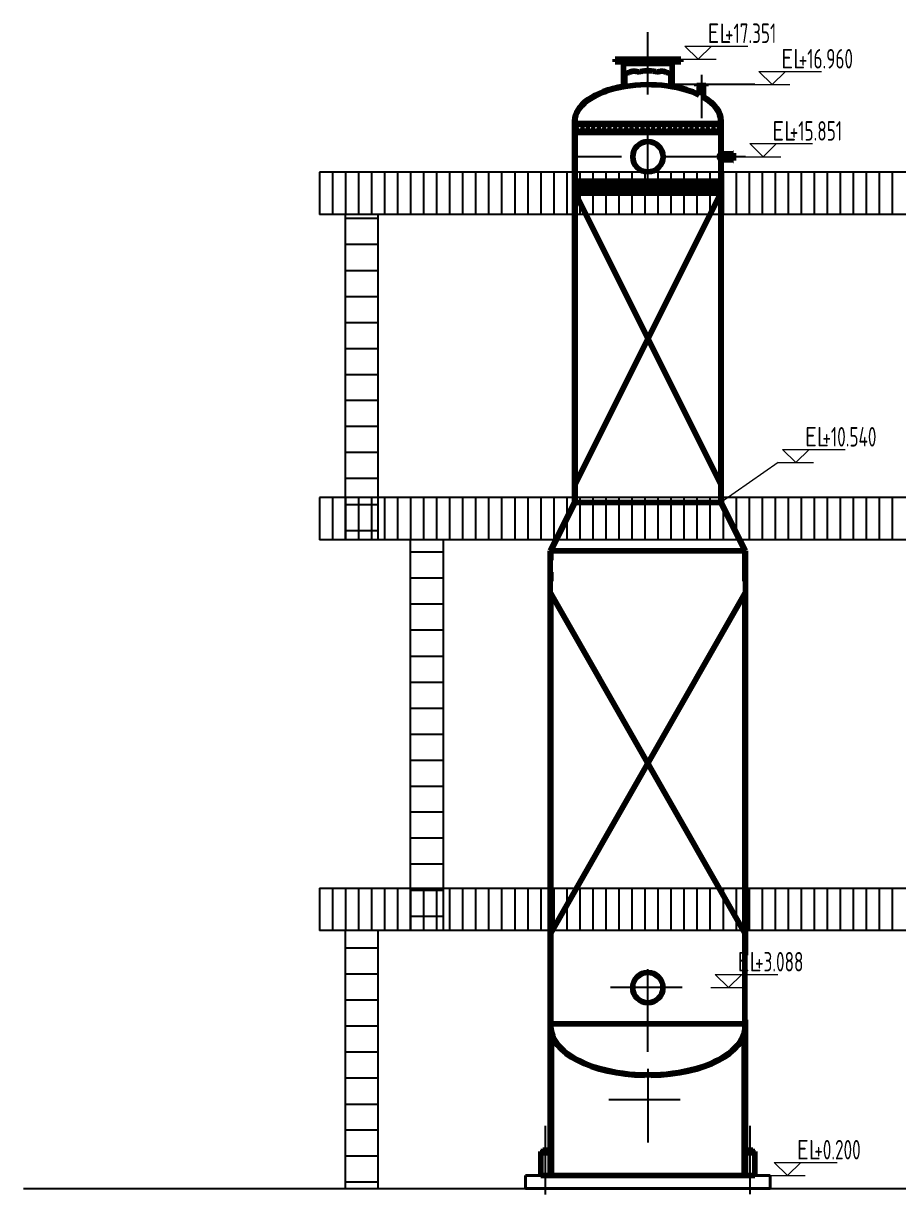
# Model space of a CAD drawing. Header units: millimetres. Extents: x 2250 to 7274, y 852 to 2251.
# Drawn here: x 2519 to 2653.4, y 1054.2 to 1234.1 of the extents above; entities that cross this region are included whole.
import ezdxf
from ezdxf.enums import TextEntityAlignment as Align

# ---------------------------------------------------------------- set-up
doc = ezdxf.new("R2010")
doc.units = ezdxf.units.MM
doc.linetypes.add('DASHED', pattern=[19.05, 12.7, -6.35])
for name, color, linetype, lineweight in [('01-设备轮廓（可见）', 1, 'Continuous', 80), ('05-楼梯与安全疏散通道', 4, 'Continuous', 25), ('09-文本', 7, 'Continuous', 25), ('13-标注', 7, 'Continuous', 15), ('13-标注 @ 1', 7, 'Continuous', 15), ('2-建筑物轮廓', 7, 'Continuous', 25), ('7-设备基础', 140, 'Continuous', 40), ('9-文本', 7, 'Continuous', 15), ('中心线', 170, 'DASHED', 25)]:
    doc.layers.add(name, color=color, linetype=linetype, lineweight=lineweight)
doc.layers.add('22-平台与扶梯', color=2, linetype='Continuous')
doc.styles.add('工程字', font='gbenor.shx', dxfattribs={"bigfont": 'gbcbig.shx'})

# ---------------------------------------------------------------- blocks, each defined once
blk = doc.blocks.new('标高')
at = {"layer": '13-标注'}
for p, q in [((2.63, 0), (0.58, 2.02)), ((0.58, 2.02), (10.23, 2.02)), ((2.63, 0), (4.68, 2.02)), ((-0.07, 0), (5.35, 0))]:
    blk.add_line(p, q, dxfattribs=at)
at = {"layer": '13-标注', "style": '工程字', "width": 0.75}
blk.add_attdef('标高', text='', height=3, dxfattribs=at).set_placement((6.72, 5.48), align=Align.TOP_LEFT)
at = {"layer": '13-标注 @ 1', "insert": (4.04, 5.48), "char_height": 3, "width": 3.6927, "attachment_point": 1, "style": '工程字'}
blk.add_mtext('EL', dxfattribs=at)
blk = doc.blocks.new('*U437')
at = {"layer": '13-标注'}
ref = blk.add_blockref('标高', (2633.72, 1057.09), dxfattribs=at)
ref.add_attrib('标高', '+0.200', dxfattribs={"layer": '13-标注 @ 1', "height": 3, "style": '工程字', "width": 0.75}).set_placement((2640.45, 1062.57), align=Align.TOP_LEFT)
blk = doc.blocks.new('*U438')
at = {"layer": '13-标注'}
ref = blk.add_blockref('标高', (2624.63, 1085.97), dxfattribs=at)
ref.add_attrib('标高', '+3.088', dxfattribs={"layer": '13-标注 @ 1', "height": 3, "style": '工程字', "width": 0.75}).set_placement((2631.35, 1091.45), align=Align.TOP_LEFT)
blk = doc.blocks.new('*U439')
at = {"layer": '13-标注'}
ref = blk.add_blockref('标高', (2634.97, 1166.62), dxfattribs=at)
ref.add_attrib('标高', '+10.540', dxfattribs={"layer": '13-标注 @ 1', "height": 3, "style": '工程字', "width": 0.75}).set_placement((2641.7, 1172.09), align=Align.TOP_LEFT)
blk = doc.blocks.new('*U440')
at = {"layer": '13-标注'}
ref = blk.add_blockref('标高', (2629.95, 1213.6), dxfattribs=at)
ref.add_attrib('标高', '+15.851', dxfattribs={"layer": '13-标注 @ 1', "height": 3, "style": '工程字', "width": 0.75}).set_placement((2636.68, 1219.08), align=Align.TOP_LEFT)
blk = doc.blocks.new('*U441')
at = {"layer": '13-标注'}
ref = blk.add_blockref('标高', (2631.33, 1224.69), dxfattribs=at)
ref.add_attrib('标高', '+16.960', dxfattribs={"layer": '13-标注 @ 1', "height": 3, "style": '工程字', "width": 0.75}).set_placement((2638.06, 1230.16), align=Align.TOP_LEFT)
blk = doc.blocks.new('*U442')
at = {"layer": '13-标注'}
ref = blk.add_blockref('标高', (2620, 1228.6), dxfattribs=at)
ref.add_attrib('标高', '+17.351', dxfattribs={"layer": '13-标注 @ 1', "height": 3, "style": '工程字', "width": 0.75}).set_placement((2626.73, 1234.08), align=Align.TOP_LEFT)

msp = doc.modelspace()

# ---------------------------------------------------------------- linework, layer by layer
at = {"layer": '01-设备轮廓（可见）'}
for p, q in [((2609.841, 1228.188), (2609.841, 1228.605)), ((2609.841, 1228.605), (2614.885, 1228.605)), ((2610.87, 1228.188), (2609.841, 1228.188)), ((2611.149, 1227.908), (2610.87, 1228.188)), ((2611.149, 1224.366), (2611.149, 1227.908)), ((2611.336, 1227.908), (2611.149, 1227.908)), ((2614.885, 1227.908), (2611.336, 1227.908)), ((2619.929, 1228.605), (2614.885, 1228.605)), ((2614.885, 1227.908), (2618.435, 1227.908)), ((2618.435, 1227.908), (2618.621, 1227.908)), ((2618.621, 1227.908), (2618.9, 1228.188)), ((2618.621, 1224.366), (2618.621, 1227.908)), ((2618.9, 1228.188), (2619.929, 1228.188)), ((2619.929, 1228.188), (2619.929, 1228.605)), ((2611.336, 1224.398), (2611.336, 1226.293)), ((2618.435, 1224.398), (2618.435, 1226.293)), ((2618.621, 1224.366), (2618.621, 1226.229)), ((2622.413, 1224.441), (2622.413, 1224.553)), ((2622.413, 1224.553), (2623.102, 1224.553)), ((2622.413, 1224.441), (2623.102, 1224.441)), ((2622.467, 1224.553), (2622.467, 1224.441)), ((2622.579, 1224.441), (2622.579, 1224.553)), ((2622.691, 1224.441), (2622.753, 1224.329)), ((2622.753, 1224.329), (2623.452, 1224.329)), ((2622.753, 1223.069), (2622.753, 1224.329)), ((2623.792, 1224.553), (2623.102, 1224.553)), ((2623.792, 1224.441), (2623.102, 1224.441)), ((2623.452, 1222.689), (2623.452, 1224.553)), ((2623.513, 1224.441), (2623.452, 1224.329)), ((2623.452, 1222.689), (2623.452, 1224.329)), ((2623.625, 1224.441), (2623.625, 1224.553)), ((2623.737, 1224.553), (2623.737, 1224.441)), ((2623.792, 1224.441), (2623.792, 1224.553)), ((2603.613, 1218.725), (2603.613, 1219.098)), ((2603.706, 1218.725), (2603.613, 1218.725)), ((2603.613, 1218.725), (2603.613, 1217.328)), ((2603.698, 1160.5), (2603.706, 1218.725)), ((2603.706, 1218.725), (2603.706, 1219.098)), ((2603.706, 1218.725), (2626.065, 1218.725)), ((2604.265, 1218.725), (2603.727, 1218.026)), ((2603.727, 1218.026), (2604.265, 1217.328)), ((2605.103, 1218.725), (2604.565, 1218.026)), ((2604.565, 1218.026), (2605.103, 1217.328)), ((2605.942, 1218.725), (2605.404, 1218.026)), ((2605.404, 1218.026), (2605.942, 1217.328)), ((2606.78, 1218.725), (2606.242, 1218.026)), ((2606.242, 1218.026), (2606.78, 1217.328)), ((2607.619, 1218.725), (2607.08, 1218.026)), ((2607.08, 1218.026), (2607.619, 1217.328)), ((2608.457, 1218.725), (2607.919, 1218.026)), ((2607.919, 1218.026), (2608.457, 1217.328)), ((2609.295, 1218.725), (2608.757, 1218.026)), ((2608.757, 1218.026), (2609.295, 1217.328)), ((2610.134, 1218.725), (2609.596, 1218.026)), ((2610.134, 1218.725), (2609.596, 1218.026)), ((2609.596, 1218.026), (2610.134, 1217.328)), ((2609.596, 1218.026), (2610.134, 1217.328)), ((2610.972, 1218.725), (2610.434, 1218.026)), ((2610.434, 1218.026), (2610.972, 1217.328)), ((2611.811, 1218.725), (2611.273, 1218.026)), ((2611.273, 1218.026), (2611.811, 1217.328)), ((2612.649, 1218.725), (2612.111, 1218.026)), ((2612.111, 1218.026), (2612.649, 1217.328)), ((2613.488, 1218.725), (2612.95, 1218.026)), ((2612.95, 1218.026), (2613.488, 1217.328)), ((2614.326, 1218.725), (2613.788, 1218.026)), ((2613.788, 1218.026), (2614.326, 1217.328)), ((2615.165, 1218.725), (2614.627, 1218.026)), ((2614.627, 1218.026), (2615.165, 1217.328)), ((2616.003, 1218.725), (2615.465, 1218.026)), ((2615.465, 1218.026), (2616.003, 1217.328)), ((2616.842, 1218.725), (2616.303, 1218.026)), ((2616.303, 1218.026), (2616.842, 1217.328)), ((2617.68, 1218.725), (2617.142, 1218.026)), ((2617.142, 1218.026), (2617.68, 1217.328)), ((2618.519, 1218.725), (2617.98, 1218.026)), ((2617.98, 1218.026), (2618.519, 1217.328)), ((2619.357, 1218.725), (2618.819, 1218.026)), ((2618.819, 1218.026), (2619.357, 1217.328)), ((2620.195, 1218.725), (2619.657, 1218.026)), ((2619.657, 1218.026), (2620.195, 1217.328)), ((2621.034, 1218.725), (2620.496, 1218.026)), ((2620.496, 1218.026), (2621.034, 1217.328)), ((2621.872, 1218.725), (2621.334, 1218.026)), ((2621.334, 1218.026), (2621.872, 1217.328)), ((2622.711, 1218.725), (2622.173, 1218.026)), ((2622.173, 1218.026), (2622.711, 1217.328)), ((2623.549, 1218.725), (2623.011, 1218.026)), ((2623.011, 1218.026), (2623.549, 1217.328)), ((2624.388, 1218.725), (2623.85, 1218.026)), ((2623.85, 1218.026), (2624.388, 1217.328)), ((2625.226, 1218.725), (2624.688, 1218.026)), ((2624.688, 1218.026), (2625.226, 1217.328)), ((2626.065, 1218.725), (2625.526, 1218.026)), ((2625.526, 1218.026), (2626.065, 1217.328)), ((2626.065, 1219.098), (2626.065, 1218.725)), ((2626.158, 1218.725), (2626.065, 1218.725)), ((2626.065, 1218.725), (2626.065, 1214.016)), ((2626.158, 1219.098), (2626.158, 1218.725)), ((2626.158, 1214.044), (2626.158, 1218.725)), ((2603.613, 1217.328), (2603.613, 1208.013)), ((2626.065, 1217.328), (2603.706, 1217.328)), ((2626.065, 1214.044), (2627.961, 1214.044)), ((2627.179, 1214.016), (2626.065, 1214.016)), ((2626.065, 1213.187), (2626.065, 1160.497)), ((2627.161, 1213.187), (2626.065, 1213.187)), ((2626.065, 1213.159), (2627.961, 1213.159)), ((2626.158, 1208.013), (2626.158, 1213.159)), ((2627.961, 1214.016), (2627.961, 1214.15)), ((2627.961, 1214.15), (2628.021, 1214.15)), ((2627.961, 1214.044), (2627.961, 1214.016)), ((2627.961, 1213.602), (2627.961, 1214.016)), ((2627.961, 1213.602), (2627.961, 1213.187)), ((2627.961, 1213.159), (2627.961, 1213.187)), ((2627.961, 1213.187), (2627.961, 1213.053)), ((2627.961, 1213.053), (2628.021, 1213.053)), ((2628.021, 1214.15), (2628.021, 1213.602)), ((2628.021, 1213.053), (2628.021, 1213.602)), ((2603.706, 1209.876), (2609.389, 1209.876)), ((2604.172, 1209.876), (2604.172, 1208.013)), ((2604.172, 1209.13), (2604.917, 1209.13)), ((2604.917, 1208.013), (2604.917, 1209.876)), ((2605.662, 1209.876), (2605.662, 1208.013)), ((2605.662, 1209.13), (2606.407, 1209.13)), ((2606.407, 1208.013), (2606.407, 1209.876)), ((2607.153, 1209.876), (2607.153, 1208.013)), ((2607.153, 1209.13), (2607.898, 1209.13)), ((2607.898, 1208.013), (2607.898, 1209.876)), ((2608.178, 1209.876), (2613.86, 1209.876)), ((2608.643, 1209.876), (2608.643, 1208.013)), ((2608.643, 1209.13), (2609.389, 1209.13)), ((2609.389, 1208.013), (2609.389, 1209.876)), ((2609.389, 1208.013), (2609.389, 1209.876)), ((2610.134, 1209.876), (2610.134, 1208.013)), ((2610.134, 1209.13), (2610.879, 1209.13)), ((2610.879, 1208.013), (2610.879, 1209.876)), ((2611.625, 1209.876), (2611.625, 1208.013)), ((2611.625, 1209.13), (2612.37, 1209.13)), ((2612.37, 1208.013), (2612.37, 1209.876)), ((2612.649, 1209.876), (2618.332, 1209.876)), ((2613.115, 1209.876), (2613.115, 1208.013)), ((2613.115, 1209.13), (2613.86, 1209.13)), ((2613.86, 1208.013), (2613.86, 1209.876)), ((2613.86, 1208.013), (2613.86, 1209.876)), ((2614.606, 1209.876), (2614.606, 1208.013)), ((2614.606, 1209.13), (2615.351, 1209.13)), ((2615.351, 1208.013), (2615.351, 1209.876)), ((2616.096, 1209.876), (2616.096, 1208.013)), ((2616.096, 1209.13), (2616.842, 1209.13)), ((2616.842, 1208.013), (2616.842, 1209.876)), ((2617.121, 1209.876), (2622.804, 1209.876)), ((2617.587, 1209.876), (2617.587, 1208.013)), ((2617.587, 1209.13), (2618.332, 1209.13)), ((2618.332, 1208.013), (2618.332, 1209.876)), ((2618.332, 1208.013), (2618.332, 1209.876)), ((2619.078, 1209.876), (2619.078, 1208.013)), ((2619.078, 1209.13), (2619.823, 1209.13)), ((2619.823, 1208.013), (2619.823, 1209.876)), ((2620.568, 1209.876), (2620.568, 1208.013)), ((2620.568, 1209.13), (2621.313, 1209.13)), ((2621.313, 1208.013), (2621.313, 1209.876)), ((2621.593, 1209.876), (2626.065, 1209.876)), ((2622.059, 1209.876), (2622.059, 1208.013)), ((2622.059, 1209.13), (2622.804, 1209.13)), ((2622.804, 1208.013), (2622.804, 1209.876)), ((2622.804, 1208.013), (2622.804, 1209.876)), ((2623.549, 1209.876), (2623.549, 1208.013)), ((2623.549, 1209.13), (2624.295, 1209.13)), ((2624.295, 1208.013), (2624.295, 1209.876)), ((2625.04, 1209.876), (2625.04, 1208.013)), ((2625.04, 1209.13), (2625.785, 1209.13)), ((2625.785, 1208.013), (2625.785, 1209.876)), ((2603.613, 1208.013), (2603.613, 1160.5)), ((2603.706, 1208.013), (2626.065, 1208.013)), ((2603.706, 1208.013), (2609.482, 1208.013)), ((2603.706, 1208.013), (2626.065, 1163.295)), ((2603.706, 1163.295), (2626.065, 1208.013)), ((2604.917, 1208.907), (2604.172, 1208.907)), ((2606.407, 1208.907), (2605.662, 1208.907)), ((2607.898, 1208.907), (2607.153, 1208.907)), ((2609.389, 1208.907), (2608.643, 1208.907)), ((2610.879, 1208.907), (2610.134, 1208.907)), ((2612.37, 1208.907), (2611.625, 1208.907)), ((2613.86, 1208.907), (2613.115, 1208.907)), ((2615.351, 1208.907), (2614.606, 1208.907)), ((2616.842, 1208.907), (2616.096, 1208.907)), ((2618.332, 1208.907), (2617.587, 1208.907)), ((2619.823, 1208.907), (2619.078, 1208.907)), ((2621.313, 1208.907), (2620.568, 1208.907)), ((2622.804, 1208.907), (2622.059, 1208.907)), ((2624.295, 1208.907), (2623.549, 1208.907)), ((2625.785, 1208.907), (2625.04, 1208.907)), ((2626.158, 1208.013), (2626.158, 1160.497)), ((2603.698, 1160.5), (2626.065, 1160.497)), ((2599.882, 1080.38), (2599.882, 1149.758)), ((2599.975, 1091.559), (2599.975, 1080.38)), ((2629.787, 1081.008), (2629.787, 1091.559)), ((2599.882, 1080.007), (2599.882, 1080.38)), ((2599.882, 1080.38), (2599.975, 1080.38)), ((2599.882, 1057.09), (2599.882, 1080.38)), ((2599.975, 1080.38), (2629.787, 1080.38)), ((2599.975, 1080.38), (2599.975, 1080.007)), ((2629.787, 1080.38), (2629.787, 1081.008)), ((2629.787, 1080.38), (2629.787, 1080.007)), ((2629.787, 1080.38), (2629.88, 1080.38)), ((2629.878, 1081.008), (2629.88, 1080.38)), ((2629.88, 1080.38), (2629.88, 1080.007)), ((2629.88, 1080.38), (2629.88, 1066.306)), ((2600.068, 1057.09), (2600.068, 1078.822)), ((2629.694, 1066.306), (2629.694, 1078.822)), ((2629.694, 1057.09), (2629.694, 1066.306)), ((2629.88, 1066.306), (2629.88, 1057.09)), ((2598.454, 1060.816), (2599.882, 1060.816)), ((2598.454, 1060.816), (2598.454, 1060.588)), ((2598.454, 1060.588), (2599.882, 1060.588)), ((2598.454, 1060.588), (2598.454, 1057.09)), ((2598.74, 1060.988), (2598.74, 1060.816)), ((2598.74, 1060.988), (2599.454, 1060.988)), ((2599.454, 1060.988), (2599.454, 1060.816)), ((2631.308, 1060.816), (2629.88, 1060.816)), ((2631.308, 1060.588), (2629.88, 1060.588)), ((2630.308, 1060.988), (2630.308, 1060.816)), ((2631.022, 1060.988), (2630.308, 1060.988)), ((2631.022, 1060.988), (2631.022, 1060.816)), ((2631.308, 1060.816), (2631.308, 1060.588)), ((2631.308, 1060.588), (2631.308, 1057.09)), ((2599.882, 1057.09), (2598.454, 1057.09)), ((2629.88, 1057.09), (2599.882, 1057.09)), ((2599.882, 1057.09), (2600.006, 1057.09)), ((2629.88, 1057.09), (2629.756, 1057.09)), ((2629.88, 1057.09), (2631.308, 1057.09))]:
    msp.add_line(p, q, dxfattribs=at)
at = {"layer": '01-设备轮廓（可见）', "color": 1}
for p, q in [((2599.882, 1153.047), (2603.613, 1160.5)), ((2603.698, 1160.5), (2599.975, 1153.047)), ((2626.065, 1160.497), (2629.787, 1153.047)), ((2629.88, 1153.047), (2626.149, 1160.5)), ((2599.975, 1153.047), (2599.882, 1153.047)), ((2599.882, 1149.814), (2599.882, 1153.047)), ((2614.881, 1153.047), (2599.975, 1153.047)), ((2599.975, 1153.047), (2599.975, 1151.621)), ((2614.881, 1153.047), (2629.787, 1153.047)), ((2629.787, 1153.047), (2629.88, 1153.047)), ((2629.787, 1153.047), (2629.787, 1148.389)), ((2629.88, 1153.047), (2629.88, 1090.932)), ((2599.975, 1149.814), (2599.975, 1148.389)), ((2599.975, 1091.559), (2599.975, 1146.525)), ((2599.975, 1146.525), (2629.787, 1094.355)), ((2629.787, 1146.525), (2599.975, 1094.355)), ((2629.787, 1146.525), (2629.787, 1091.559))]:
    msp.add_line(p, q, dxfattribs=at)
at = {"layer": '01-设备轮廓（可见）', "ltscale": 0.5}
for p, q in [((2598.811, 1060.816), (2598.811, 1060.588)), ((2598.904, 1060.988), (2598.904, 1060.816)), ((2599.882, 1060.816), (2599.097, 1060.816)), ((2599.29, 1060.988), (2599.29, 1060.816)), ((2599.382, 1060.816), (2599.382, 1060.588)), ((2629.88, 1060.816), (2630.665, 1060.816)), ((2630.38, 1060.816), (2630.38, 1060.588)), ((2630.472, 1060.988), (2630.472, 1060.816)), ((2630.858, 1060.988), (2630.858, 1060.816)), ((2630.951, 1060.816), (2630.951, 1060.588))]:
    msp.add_line(p, q, dxfattribs=at)
at = {"layer": '01-设备轮廓（可见）'}
for centre in [(2614.885, 1213.602), (2614.877, 1085.97)]:
    msp.add_circle(centre, 2.329, dxfattribs=at)
msp.add_arc((2626.408, 1213.602), 0.538, 129.63388, 230.36612, dxfattribs=at)
for centre, major_axis, ratio, start_param, end_param in [((2614.885, 1219.098), (-11.272, 0), 0.5041281, 5.0501851, 6.2831853), ((2614.885, 1219.098), (-11.179, 0), 0.5, 3.9317114, 6.2831853), ((2614.885, 1219.098), (-11.272, 0), 0.5041281, 3.9398573, 4.3745929), ((2614.885, 1219.098), (-11.272, 0), 0.5041281, 3.1415927, 3.8491766), ((2614.885, 1219.098), (-11.179, 0), 0.5, 3.1415927, 3.8393874), ((2614.881, 1080.007), (-14.999, 0), 0.5031094, 6.2831853, 7.8206356), ((2614.881, 1080.007), (-14.906, 0), 0.5000041, 6.2831853, 9.424778), ((2614.881, 1080.007), (-14.999, 0), 0.5031094, 7.8875553, 9.424778)]:
    msp.add_ellipse(centre, major_axis=major_axis, ratio=ratio, start_param=start_param, end_param=end_param, dxfattribs=at)
for points in [[(2611.336, 1226.293), (2612.234, 1226.646), (2612.847, 1226.76), (2613.376, 1226.656), (2613.989, 1226.749), (2614.695, 1226.812), (2614.885, 1226.801)], [(2618.435, 1226.293), (2617.536, 1226.646), (2616.923, 1226.76), (2616.394, 1226.656), (2615.782, 1226.749), (2615.076, 1226.812), (2614.885, 1226.801)], [(2627.172, 1214.044), (2627.205, 1213.903), (2627.224, 1213.737), (2627.19, 1213.593), (2627.195, 1213.486), (2627.211, 1213.354), (2627.149, 1213.221), (2627.169, 1213.159), (2627.169, 1213.154)]]:
    msp.add_spline(points, degree=3, dxfattribs=at)
at = {"layer": '05-楼梯与安全疏散通道'}
for p, q in [((2568.424, 1204.159), (2568.424, 1204.759)), ((2568.424, 1200.159), (2568.424, 1204.159)), ((2568.424, 1204.159), (2573.424, 1204.159)), ((2573.424, 1204.759), (2573.424, 1204.159)), ((2573.424, 1204.159), (2573.424, 1200.159)), ((2568.424, 1196.159), (2568.424, 1200.159)), ((2568.424, 1200.159), (2573.424, 1200.159)), ((2573.424, 1200.159), (2573.424, 1196.159)), ((2568.424, 1192.159), (2568.424, 1196.159)), ((2568.424, 1196.159), (2573.424, 1196.159)), ((2573.424, 1196.159), (2573.424, 1192.159)), ((2568.424, 1188.159), (2568.424, 1192.159)), ((2568.424, 1192.159), (2573.424, 1192.159)), ((2573.424, 1192.159), (2573.424, 1188.159)), ((2568.424, 1184.159), (2568.424, 1188.159)), ((2568.424, 1188.159), (2573.424, 1188.159)), ((2573.424, 1188.159), (2573.424, 1184.159)), ((2568.424, 1180.159), (2568.424, 1184.159)), ((2568.424, 1184.159), (2573.424, 1184.159)), ((2573.424, 1184.159), (2573.424, 1180.159)), ((2568.424, 1176.159), (2568.424, 1180.159)), ((2568.424, 1180.159), (2573.424, 1180.159)), ((2573.424, 1180.159), (2573.424, 1176.159)), ((2573.424, 1176.159), (2568.424, 1176.159)), ((2568.424, 1172.159), (2568.424, 1176.159)), ((2573.424, 1176.159), (2573.424, 1172.159)), ((2573.424, 1172.159), (2568.424, 1172.159)), ((2568.424, 1168.159), (2568.424, 1172.159)), ((2573.424, 1172.159), (2573.424, 1168.159)), ((2573.424, 1168.159), (2568.424, 1168.159)), ((2568.424, 1164.159), (2568.424, 1168.159)), ((2573.424, 1168.159), (2573.424, 1164.159)), ((2573.424, 1164.159), (2568.424, 1164.159)), ((2568.424, 1160.159), (2568.424, 1164.159)), ((2573.424, 1164.159), (2573.424, 1160.159)), ((2573.424, 1160.159), (2568.424, 1160.159)), ((2568.424, 1156.159), (2568.424, 1160.159)), ((2573.424, 1160.159), (2573.424, 1156.159)), ((2573.424, 1156.159), (2568.424, 1156.159)), ((2568.424, 1154.759), (2568.424, 1156.159)), ((2573.424, 1156.159), (2573.424, 1154.759)), ((2578.424, 1148.909), (2578.424, 1154.759)), ((2583.424, 1154.759), (2583.424, 1148.909)), ((2578.424, 1152.909), (2583.424, 1152.909)), ((2578.424, 1144.909), (2578.424, 1148.909)), ((2578.424, 1148.909), (2583.424, 1148.909)), ((2583.424, 1148.909), (2583.424, 1144.909)), ((2578.424, 1140.909), (2578.424, 1144.909)), ((2578.424, 1144.909), (2583.424, 1144.909)), ((2583.424, 1144.909), (2583.424, 1140.909)), ((2578.424, 1136.909), (2578.424, 1140.909)), ((2578.424, 1140.909), (2583.424, 1140.909)), ((2583.424, 1140.909), (2583.424, 1136.909)), ((2578.424, 1132.909), (2578.424, 1136.909)), ((2578.424, 1136.909), (2583.424, 1136.909)), ((2583.424, 1136.909), (2583.424, 1132.909)), ((2578.424, 1128.909), (2578.424, 1132.909)), ((2578.424, 1132.909), (2583.424, 1132.909)), ((2583.424, 1132.909), (2583.424, 1128.909)), ((2578.424, 1124.909), (2578.424, 1128.909)), ((2578.424, 1128.909), (2583.424, 1128.909)), ((2583.424, 1128.909), (2583.424, 1124.909)), ((2578.424, 1120.909), (2578.424, 1124.909)), ((2578.424, 1124.909), (2583.424, 1124.909)), ((2583.424, 1124.909), (2583.424, 1120.909)), ((2578.424, 1116.909), (2578.424, 1120.909)), ((2578.424, 1120.909), (2583.424, 1120.909)), ((2583.424, 1120.909), (2583.424, 1116.909)), ((2578.424, 1112.909), (2578.424, 1116.909)), ((2578.424, 1116.909), (2583.424, 1116.909)), ((2583.424, 1116.909), (2583.424, 1112.909)), ((2583.424, 1112.909), (2578.424, 1112.909)), ((2578.424, 1108.909), (2578.424, 1112.909)), ((2583.424, 1112.909), (2583.424, 1108.909)), ((2583.424, 1108.909), (2578.424, 1108.909)), ((2578.424, 1104.909), (2578.424, 1108.909)), ((2583.424, 1108.909), (2583.424, 1104.909)), ((2583.424, 1104.909), (2578.424, 1104.909)), ((2578.424, 1100.909), (2578.424, 1104.909)), ((2583.424, 1104.909), (2583.424, 1100.909)), ((2583.424, 1100.909), (2578.424, 1100.909)), ((2578.424, 1096.909), (2578.424, 1100.909)), ((2583.424, 1100.909), (2583.424, 1096.909)), ((2583.424, 1096.909), (2578.424, 1096.909)), ((2578.424, 1094.759), (2578.424, 1096.909)), ((2583.424, 1096.909), (2583.424, 1094.759)), ((2568.424, 1092.09), (2568.424, 1094.759)), ((2573.424, 1094.759), (2573.424, 1092.09)), ((2568.424, 1088.09), (2568.424, 1092.09)), ((2568.424, 1092.09), (2573.424, 1092.09)), ((2573.424, 1092.09), (2573.424, 1088.09)), ((2568.424, 1084.09), (2568.424, 1088.09)), ((2568.424, 1088.09), (2573.424, 1088.09)), ((2573.424, 1088.09), (2573.424, 1084.09)), ((2568.424, 1080.09), (2568.424, 1084.09)), ((2568.424, 1084.09), (2573.424, 1084.09)), ((2573.424, 1084.09), (2573.424, 1080.09)), ((2568.424, 1076.09), (2568.424, 1080.09)), ((2568.424, 1080.09), (2573.424, 1080.09)), ((2573.424, 1080.09), (2573.424, 1076.09)), ((2568.424, 1072.09), (2568.424, 1076.09)), ((2568.424, 1076.09), (2573.424, 1076.09)), ((2573.424, 1076.09), (2573.424, 1072.09)), ((2568.424, 1068.09), (2568.424, 1072.09)), ((2568.424, 1072.09), (2573.424, 1072.09)), ((2573.424, 1072.09), (2573.424, 1068.09)), ((2568.424, 1064.09), (2568.424, 1068.09)), ((2568.424, 1068.09), (2573.424, 1068.09)), ((2573.424, 1068.09), (2573.424, 1064.09)), ((2573.424, 1064.09), (2568.424, 1064.09)), ((2568.424, 1060.09), (2568.424, 1064.09)), ((2573.424, 1064.09), (2573.424, 1060.09)), ((2573.424, 1060.09), (2568.424, 1060.09)), ((2568.424, 1055.09), (2568.424, 1060.09)), ((2573.424, 1060.09), (2573.424, 1055.09)), ((2573.424, 1056.09), (2568.424, 1056.09))]:
    msp.add_line(p, q, dxfattribs=at)
at = {"layer": '2-建筑物轮廓'}
msp.add_line((2518.967, 1055.09), (2779.882, 1055.09), dxfattribs=at)
at = {"layer": '22-平台与扶梯'}
for p, q in [((2564.424, 1211.259), (2564.424, 1204.759)), ((2734.424, 1211.259), (2564.424, 1211.259)), ((2566.424, 1211.259), (2566.424, 1204.759)), ((2568.424, 1211.259), (2568.424, 1204.759)), ((2570.424, 1211.259), (2570.424, 1204.759)), ((2572.424, 1211.259), (2572.424, 1204.759)), ((2574.424, 1211.259), (2574.424, 1204.759)), ((2576.424, 1211.259), (2576.424, 1204.759)), ((2578.424, 1211.259), (2578.424, 1204.759)), ((2580.424, 1211.259), (2580.424, 1204.759)), ((2582.424, 1211.259), (2582.424, 1204.759)), ((2584.424, 1211.259), (2584.424, 1204.759)), ((2586.424, 1211.259), (2586.424, 1204.759)), ((2588.424, 1211.259), (2588.424, 1204.759)), ((2590.424, 1211.259), (2590.424, 1204.759)), ((2592.424, 1211.259), (2592.424, 1204.759)), ((2594.424, 1211.259), (2594.424, 1204.759)), ((2596.424, 1211.259), (2596.424, 1204.759)), ((2598.424, 1211.259), (2598.424, 1204.759)), ((2600.424, 1211.259), (2600.424, 1204.759)), ((2602.424, 1211.259), (2602.424, 1204.759)), ((2604.424, 1211.259), (2604.424, 1204.759)), ((2606.424, 1211.259), (2606.424, 1204.759)), ((2608.424, 1211.259), (2608.424, 1204.759)), ((2610.424, 1211.259), (2610.424, 1204.759)), ((2612.424, 1211.259), (2612.424, 1204.759)), ((2614.424, 1211.259), (2614.424, 1204.759)), ((2616.424, 1211.259), (2616.424, 1204.759)), ((2618.424, 1211.259), (2618.424, 1204.759)), ((2620.424, 1211.259), (2620.424, 1204.759)), ((2622.424, 1211.259), (2622.424, 1204.759)), ((2624.424, 1211.259), (2624.424, 1204.759)), ((2626.424, 1211.259), (2626.424, 1204.759)), ((2628.424, 1211.259), (2628.424, 1204.759)), ((2630.424, 1211.259), (2630.424, 1204.759)), ((2632.424, 1211.259), (2632.424, 1204.759)), ((2634.424, 1211.259), (2634.424, 1204.759)), ((2636.424, 1211.259), (2636.424, 1204.759)), ((2638.424, 1211.259), (2638.424, 1204.759)), ((2640.424, 1211.259), (2640.424, 1204.759)), ((2642.424, 1211.259), (2642.424, 1204.759)), ((2644.424, 1211.259), (2644.424, 1204.759)), ((2646.424, 1211.259), (2646.424, 1204.759)), ((2648.424, 1211.259), (2648.424, 1204.759)), ((2650.424, 1211.259), (2650.424, 1204.759)), ((2652.424, 1211.259), (2652.424, 1204.759)), ((2734.424, 1204.759), (2564.424, 1204.759)), ((2564.424, 1161.259), (2564.424, 1154.759)), ((2734.424, 1161.259), (2564.424, 1161.259)), ((2566.424, 1161.259), (2566.424, 1154.759)), ((2568.424, 1161.259), (2568.424, 1154.759)), ((2570.424, 1161.259), (2570.424, 1154.759)), ((2572.424, 1161.259), (2572.424, 1154.759)), ((2574.424, 1161.259), (2574.424, 1154.759)), ((2576.424, 1161.259), (2576.424, 1154.759)), ((2578.424, 1161.259), (2578.424, 1154.759)), ((2580.424, 1161.259), (2580.424, 1154.759)), ((2582.424, 1161.259), (2582.424, 1154.759)), ((2584.424, 1161.259), (2584.424, 1154.759)), ((2586.424, 1161.259), (2586.424, 1154.759)), ((2588.424, 1161.259), (2588.424, 1154.759)), ((2590.424, 1161.259), (2590.424, 1154.759)), ((2592.424, 1161.259), (2592.424, 1154.759)), ((2594.424, 1161.259), (2594.424, 1154.759)), ((2596.424, 1161.259), (2596.424, 1154.759)), ((2598.424, 1161.259), (2598.424, 1154.759)), ((2600.424, 1161.259), (2600.424, 1154.759)), ((2602.424, 1161.259), (2602.424, 1154.759)), ((2604.424, 1161.259), (2604.424, 1154.759)), ((2606.424, 1161.259), (2606.424, 1154.759)), ((2608.424, 1161.259), (2608.424, 1154.759)), ((2610.424, 1161.259), (2610.424, 1154.759)), ((2612.424, 1161.259), (2612.424, 1154.759)), ((2614.424, 1161.259), (2614.424, 1154.759)), ((2616.424, 1161.259), (2616.424, 1154.759)), ((2618.424, 1161.259), (2618.424, 1154.759)), ((2620.424, 1161.259), (2620.424, 1154.759)), ((2622.424, 1161.259), (2622.424, 1154.759)), ((2624.424, 1161.259), (2624.424, 1154.759)), ((2626.424, 1161.259), (2626.424, 1154.759)), ((2628.424, 1161.259), (2628.424, 1154.759)), ((2630.424, 1161.259), (2630.424, 1154.759)), ((2632.424, 1161.259), (2632.424, 1154.759)), ((2634.424, 1161.259), (2634.424, 1154.759)), ((2636.424, 1161.259), (2636.424, 1154.759)), ((2638.424, 1161.259), (2638.424, 1154.759)), ((2640.424, 1161.259), (2640.424, 1154.759)), ((2642.424, 1161.259), (2642.424, 1154.759)), ((2644.424, 1161.259), (2644.424, 1154.759)), ((2646.424, 1161.259), (2646.424, 1154.759)), ((2648.424, 1161.259), (2648.424, 1154.759)), ((2650.424, 1161.259), (2650.424, 1154.759)), ((2652.424, 1161.259), (2652.424, 1154.759)), ((2734.424, 1154.759), (2564.424, 1154.759)), ((2564.424, 1101.259), (2564.424, 1094.759)), ((2564.424, 1101.259), (2734.424, 1101.259)), ((2566.424, 1101.259), (2566.424, 1094.759)), ((2568.424, 1101.259), (2568.424, 1094.759)), ((2570.424, 1101.259), (2570.424, 1094.759)), ((2572.424, 1101.259), (2572.424, 1094.759)), ((2574.424, 1101.259), (2574.424, 1094.759)), ((2576.424, 1101.259), (2576.424, 1094.759)), ((2578.424, 1101.259), (2578.424, 1094.759)), ((2580.424, 1101.259), (2580.424, 1094.759)), ((2582.424, 1101.259), (2582.424, 1094.759)), ((2584.424, 1101.259), (2584.424, 1094.759)), ((2586.424, 1101.259), (2586.424, 1094.759)), ((2588.424, 1101.259), (2588.424, 1094.759)), ((2590.424, 1101.259), (2590.424, 1094.759)), ((2592.424, 1101.259), (2592.424, 1094.759)), ((2594.424, 1101.259), (2594.424, 1094.759)), ((2596.424, 1101.259), (2596.424, 1094.759)), ((2598.424, 1101.259), (2598.424, 1094.759)), ((2600.424, 1101.259), (2600.424, 1094.759)), ((2602.424, 1101.259), (2602.424, 1094.759)), ((2604.424, 1101.259), (2604.424, 1094.759)), ((2606.424, 1101.259), (2606.424, 1094.759)), ((2608.424, 1101.259), (2608.424, 1094.759)), ((2610.424, 1101.259), (2610.424, 1094.759)), ((2612.424, 1101.259), (2612.424, 1094.759)), ((2614.424, 1101.259), (2614.424, 1094.759)), ((2616.424, 1101.259), (2616.424, 1094.759)), ((2618.424, 1101.259), (2618.424, 1094.759)), ((2620.424, 1101.259), (2620.424, 1094.759)), ((2622.424, 1101.259), (2622.424, 1094.759)), ((2624.424, 1101.259), (2624.424, 1094.759)), ((2626.424, 1101.259), (2626.424, 1094.759)), ((2628.424, 1101.259), (2628.424, 1094.759)), ((2630.424, 1101.259), (2630.424, 1094.759)), ((2632.424, 1101.259), (2632.424, 1094.759)), ((2634.424, 1101.259), (2634.424, 1094.759)), ((2636.424, 1101.259), (2636.424, 1094.759)), ((2638.424, 1101.259), (2638.424, 1094.759)), ((2640.424, 1101.259), (2640.424, 1094.759)), ((2642.424, 1101.259), (2642.424, 1094.759)), ((2644.424, 1101.259), (2644.424, 1094.759)), ((2646.424, 1101.259), (2646.424, 1094.759)), ((2648.424, 1101.259), (2648.424, 1094.759)), ((2650.424, 1101.259), (2650.424, 1094.759)), ((2652.424, 1101.259), (2652.424, 1094.759)), ((2734.424, 1094.759), (2564.424, 1094.759))]:
    msp.add_line(p, q, dxfattribs=at)
at = {"layer": '7-设备基础'}
for p, q in [((2596.11, 1057.09), (2596.11, 1055.09)), ((2596.11, 1057.09), (2633.652, 1057.09)), ((2633.652, 1055.09), (2633.652, 1057.09)), ((2596.11, 1055.09), (2633.652, 1055.09))]:
    msp.add_line(p, q, dxfattribs=at)
at = {"layer": '9-文本', "lineweight": 25}
msp.add_line((2631.333, 1224.687), (2615.045, 1224.687), dxfattribs=at)
at = {"layer": '9-文本'}
msp.add_line((2634.901, 1166.618), (2626.065, 1160.497), dxfattribs=at)
at = {"layer": '中心线'}
for p, q in [((2614.885, 1223.163), (2614.885, 1232.725)), ((2623.102, 1226.183), (2623.102, 1219.538)), ((2614.885, 1208.755), (2614.885, 1218.316)), ((2629.879, 1213.602), (2603.705, 1213.602)), ((2614.877, 1076.084), (2614.877, 1090.249)), ((2620.134, 1085.97), (2609.149, 1085.97)), ((2614.884, 1073.514), (2614.884, 1062.174)), ((2619.824, 1068.733), (2608.866, 1068.733)), ((2599.168, 1054.175), (2599.168, 1064.759)), ((2630.594, 1054.228), (2630.594, 1064.759))]:
    msp.add_line(p, q, dxfattribs=at)

# ---------------------------------------------------------------- block references
at = {"layer": '09-文本', "lineweight": 100}
for name in ['*U442', '*U441', '*U440', '*U439', '*U438', '*U437']:
    msp.add_blockref(name, (0, 0), dxfattribs=at)

doc.saveas('drawing.dxf')
